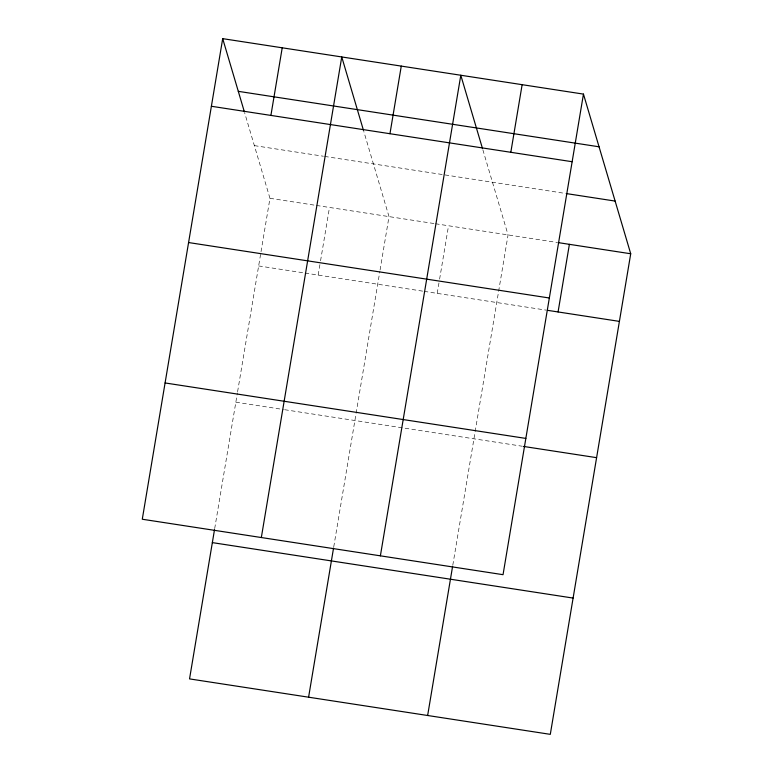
<?xml version="1.0" encoding="UTF-8"?>
<svg xmlns="http://www.w3.org/2000/svg" width="773" height="773" viewBox="0 0 773 773"><rect width="100%" height="100%" fill="white"/><g stroke="black" fill="none" stroke-linecap="round" stroke-linejoin="round"><path stroke-width="0.58" stroke-dasharray="3.87 2.9" d="M214.691 528.577L237.398 392.887M237.591 391.727L260.83 252.877M261.023 251.689L269.961 198.313L244.722 113.051M318.167 275.082L320.351 262.028M320.553 260.839L329.482 207.464M333.743 546.878L379.881 271.178M380.074 269.99L389.012 216.614L363.774 131.352M437.218 293.382L439.402 280.328M439.605 279.14L448.533 225.764M452.794 565.179L508.064 234.915L482.825 149.653M254.365 145.624L323.414 156.233M324.602 156.417L565.594 193.463M269.961 198.313L315.2 205.26M316.389 205.444L434.252 223.561M435.441 223.745L557.604 242.529M258.646 265.931L303.886 272.879M305.074 273.062L422.937 291.179M424.126 291.363L546.279 310.147M235.833 402.202L283.459 409.526M284.648 409.709L522.297 446.243"/><path stroke-width="1.16" d="M222.701 38.65L142.28 519.234L503.039 574.687L583.46 94.103L222.701 38.65L244.403 111.969M270.908 115.419L282.222 47.8M214.498 529.747L189.54 678.897L550.299 734.35L630.72 253.766L583.46 94.103M261.332 537.535L341.753 56.951L363.455 130.27M389.959 133.719L401.274 66.101M308.591 697.198L333.55 548.047M380.384 555.835L460.805 75.252L482.507 148.571M510.818 152.3L522.133 84.682M427.643 715.498L452.601 566.348M558.077 311.954L569.392 244.336M238.297 91.34L599.056 146.793M211.387 106.268L572.146 161.721M566.773 193.646L615.124 201.077M558.782 242.703L630.72 253.766M188.583 242.548L549.342 298.001M547.468 310.321L619.405 321.384M165.084 382.954L525.853 438.417M523.476 446.427L596.601 457.664M212.343 542.617L573.102 598.07"/></g></svg>
